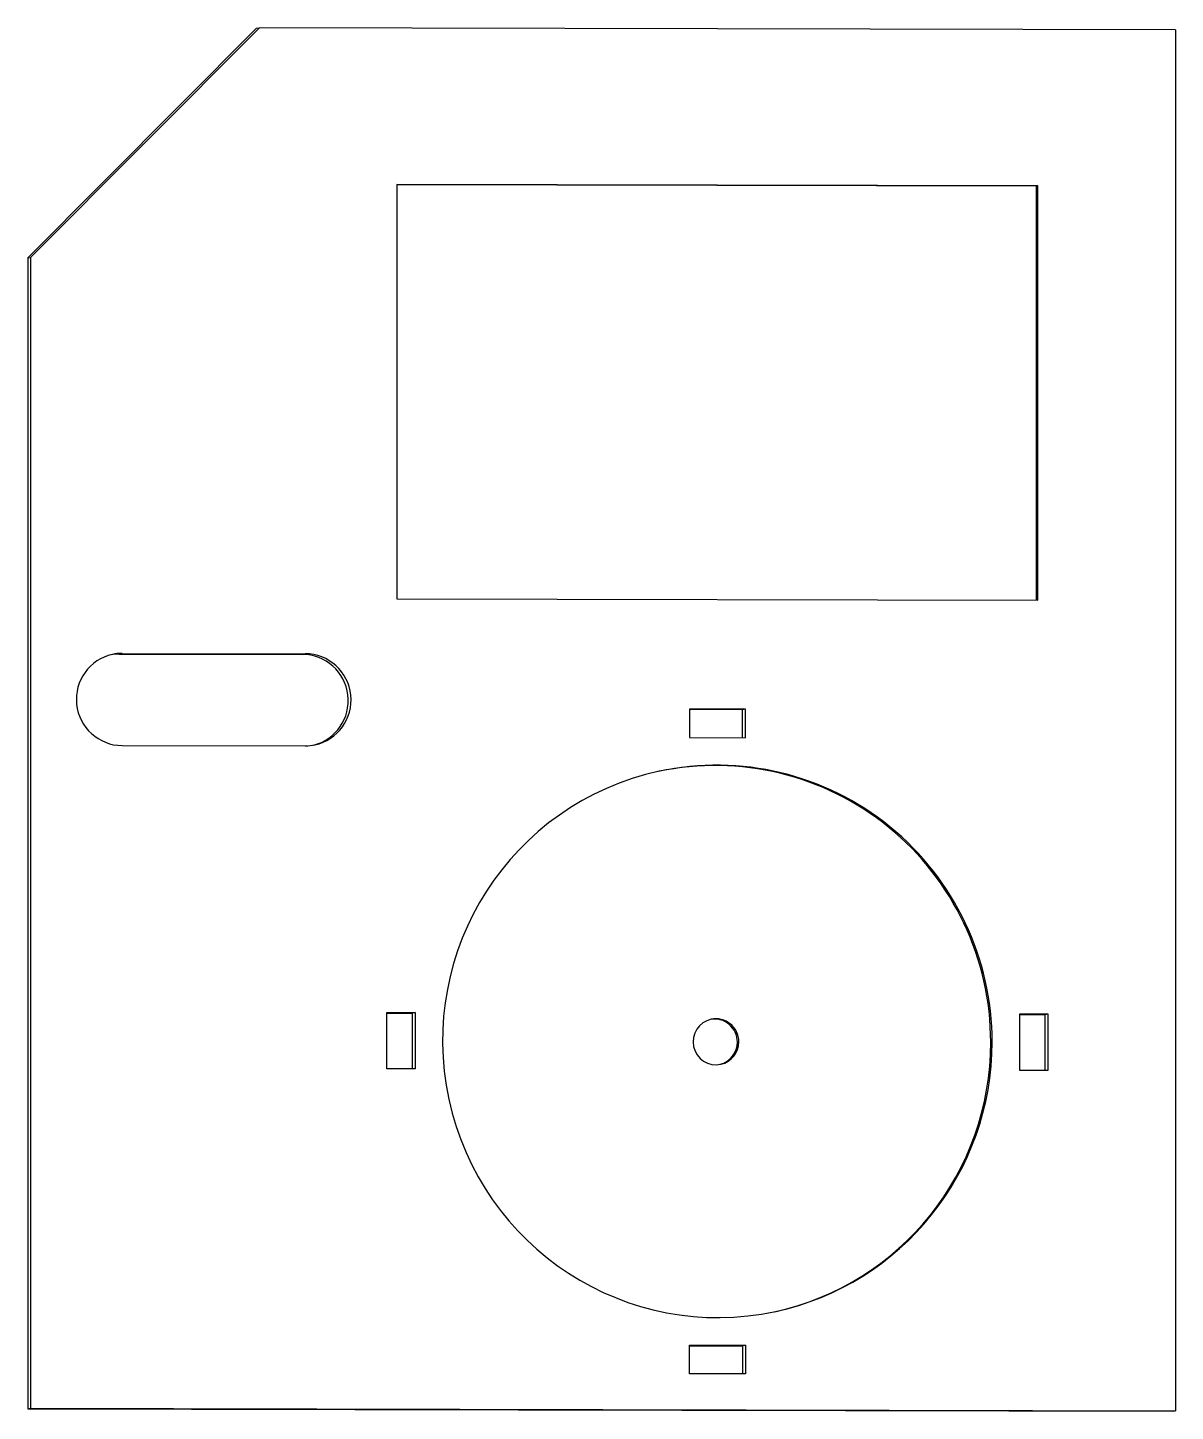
# Model space of a CAD drawing. Header units: millimetres. Extents: x -75 to 50, y -75 to 75.
import ezdxf

# ---------------------------------------------------------------- set-up
doc = ezdxf.new("R2010")
doc.units = ezdxf.units.MM
doc.layers.add('Shape2DView008', color=7, linetype='CONTINUOUS')

msp = doc.modelspace()

# ---------------------------------------------------------------- linework, layer by layer
at = {"layer": 'Shape2DView008'}
for p, q in [((-49.43, 75.16), (-74.3, 50.22)), ((-49.74, 75.09), (-49.43, 75.16)), ((50.06, 74.94), (-49.43, 75.16)), ((-49.74, 75.09), (-74.61, 50.15)), ((50.06, 74.94), (50.06, -75.03)), ((-34.51, 58.13), (-34.51, 13.14)), ((35.13, 57.98), (-34.51, 58.13)), ((34.98, 57.94), (-34.51, 58.1)), ((35.13, 57.98), (34.98, 57.94)), ((34.98, 12.99), (34.98, 57.94)), ((35.13, 12.99), (35.13, 57.98)), ((-74.61, 50.15), (-74.3, 50.22)), ((-74.61, 50.15), (-74.61, -74.82)), ((-74.3, 50.22), (-74.3, -74.75)), ((-34.51, 13.14), (35.13, 12.99)), ((-64.35, 7.21), (-64.67, 7.14)), ((-64.67, 7.14), (-44.77, 7.1)), ((-64.35, 7.21), (-44.46, 7.17)), ((-44.46, 7.17), (-44.77, 7.1)), ((-2.72, 1.17), (-2.72, -1.93)), ((3.35, 1.16), (-2.72, 1.17)), ((3.03, 1.09), (-2.72, 1.11)), ((3.35, 1.16), (3.03, 1.09)), ((3.03, -1.94), (3.03, 1.09)), ((3.35, -1.94), (3.35, 1.16)), ((-64.35, -2.79), (-44.46, -2.83)), ((-2.72, -1.93), (3.35, -1.94)), ((-35.6, -37.89), (-35.6, -31.8)), ((-35.6, -31.8), (-32.52, -31.8)), ((-35.6, -31.86), (-32.83, -31.87)), ((-32.52, -31.8), (-32.83, -31.87)), ((-32.83, -31.87), (-32.83, -37.9)), ((-32.52, -31.8), (-32.52, -37.9)), ((33.14, -31.95), (33.14, -38.05)), ((36.23, -31.95), (33.14, -31.95)), ((35.91, -32.02), (33.14, -32.02)), ((36.23, -31.95), (35.91, -32.02)), ((35.91, -38.05), (35.91, -32.02)), ((36.23, -38.05), (36.23, -31.95)), ((2.64, -34.96), (2.49, -35)), ((30.16, -34.99), (30, -35.02)), ((-32.52, -37.9), (-35.6, -37.89)), ((33.14, -38.05), (36.23, -38.05)), ((-2.72, -71.01), (-2.72, -67.91)), ((-2.72, -67.91), (3.35, -67.92)), ((-2.72, -67.98), (3.03, -67.99)), ((3.35, -67.92), (3.03, -67.99)), ((3.03, -67.99), (3.03, -71.02)), ((3.35, -67.92), (3.35, -71.02)), ((3.35, -71.02), (-2.72, -71.01)), ((-74.61, -74.82), (-74.3, -74.75)), ((-74.61, -74.82), (49.74, -75.09)), ((-74.3, -74.75), (50.06, -75.03)), ((49.74, -75.09), (50.06, -75.03))]:
    msp.add_line(p, q, dxfattribs=at)
for centre, major_axis, start_param, end_param in [((-64.35, 2.21), (1.05, -4.89), 3.141593, 6.070323), ((-64.67, 2.14), (1.05, -4.89), 2.92873, 3.109326), ((-64.35, 2.21), (1.05, -4.89), 2.92873, 3.141593), ((-44.77, 2.1), (1.05, -4.89), 0.032267, 2.92873), ((-44.46, 2.17), (1.05, -4.89), 0, 2.92873), ((-44.46, 2.17), (1.05, -4.89), 6.070323, 0), ((0.16, -34.96), (6.31, -29.33), 1.357934, 3.138904), ((0.31, -34.92), (6.31, -29.33), 1.357934, 3.141593), ((0.31, -34.92), (6.31, -29.33), 3.141593, 0), ((0.16, -34.96), (0.53, -2.44), 3.141593, 0), ((0, -34.99), (0.53, -2.44), 1.357934, 3.109326), ((0.16, -34.96), (0.53, -2.44), 1.357934, 3.141593), ((0, -34.99), (0.53, -2.44), 0.032267, 1.357934), ((0.16, -34.96), (0.53, -2.44), 0, 1.357934), ((0.16, -34.96), (6.31, -29.33), 0.002688, 1.357934), ((0.31, -34.92), (6.31, -29.33), 0, 1.357934)]:
    msp.add_ellipse(centre, major_axis=major_axis, ratio=0.994628, start_param=start_param, end_param=end_param, dxfattribs=at)

doc.saveas('drawing.dxf')
